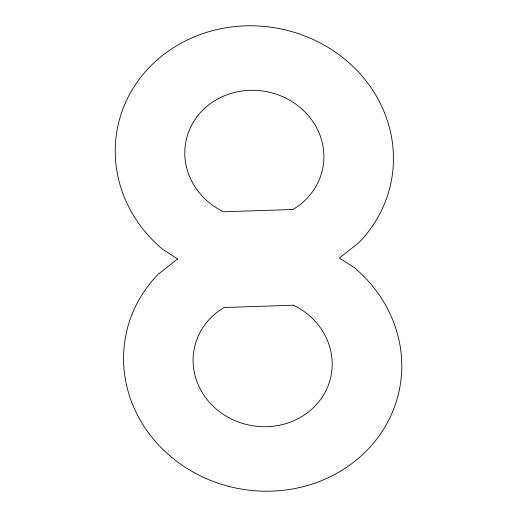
<?xml version="1.0" encoding="UTF-8"?>
<svg xmlns="http://www.w3.org/2000/svg" width="517" height="517" viewBox="0 0 517 517"><rect width="100%" height="100%" fill="white"/><g stroke="black" fill="none" stroke-linecap="round" stroke-linejoin="round"><path stroke-width="0.78" d="M177.609 259.004L158.157 274.268A139.461 128.655 10.5 0 0 170.843 456.627A139.461 128.655 10.5 0 0 367.167 450.133A139.461 128.655 10.5 0 0 354.481 267.774L339.391 257.996L358.843 242.732A139.461 128.655 10.5 0 0 346.157 60.373A139.461 128.655 10.5 0 0 149.833 66.867A139.461 128.655 10.5 0 0 162.519 249.226L177.609 259.004M292.926 209.488L223.518 211.783A69.73 64.328 10.5 0 1 198.282 115.117A69.73 64.328 10.5 0 1 304.629 111.594A69.73 64.328 10.5 0 1 292.926 209.488M293.482 305.217L224.074 307.512A69.73 64.328 10.5 0 0 212.371 405.406A69.73 64.328 10.5 0 0 318.718 401.883A69.73 64.328 10.5 0 0 293.482 305.217"/></g></svg>
